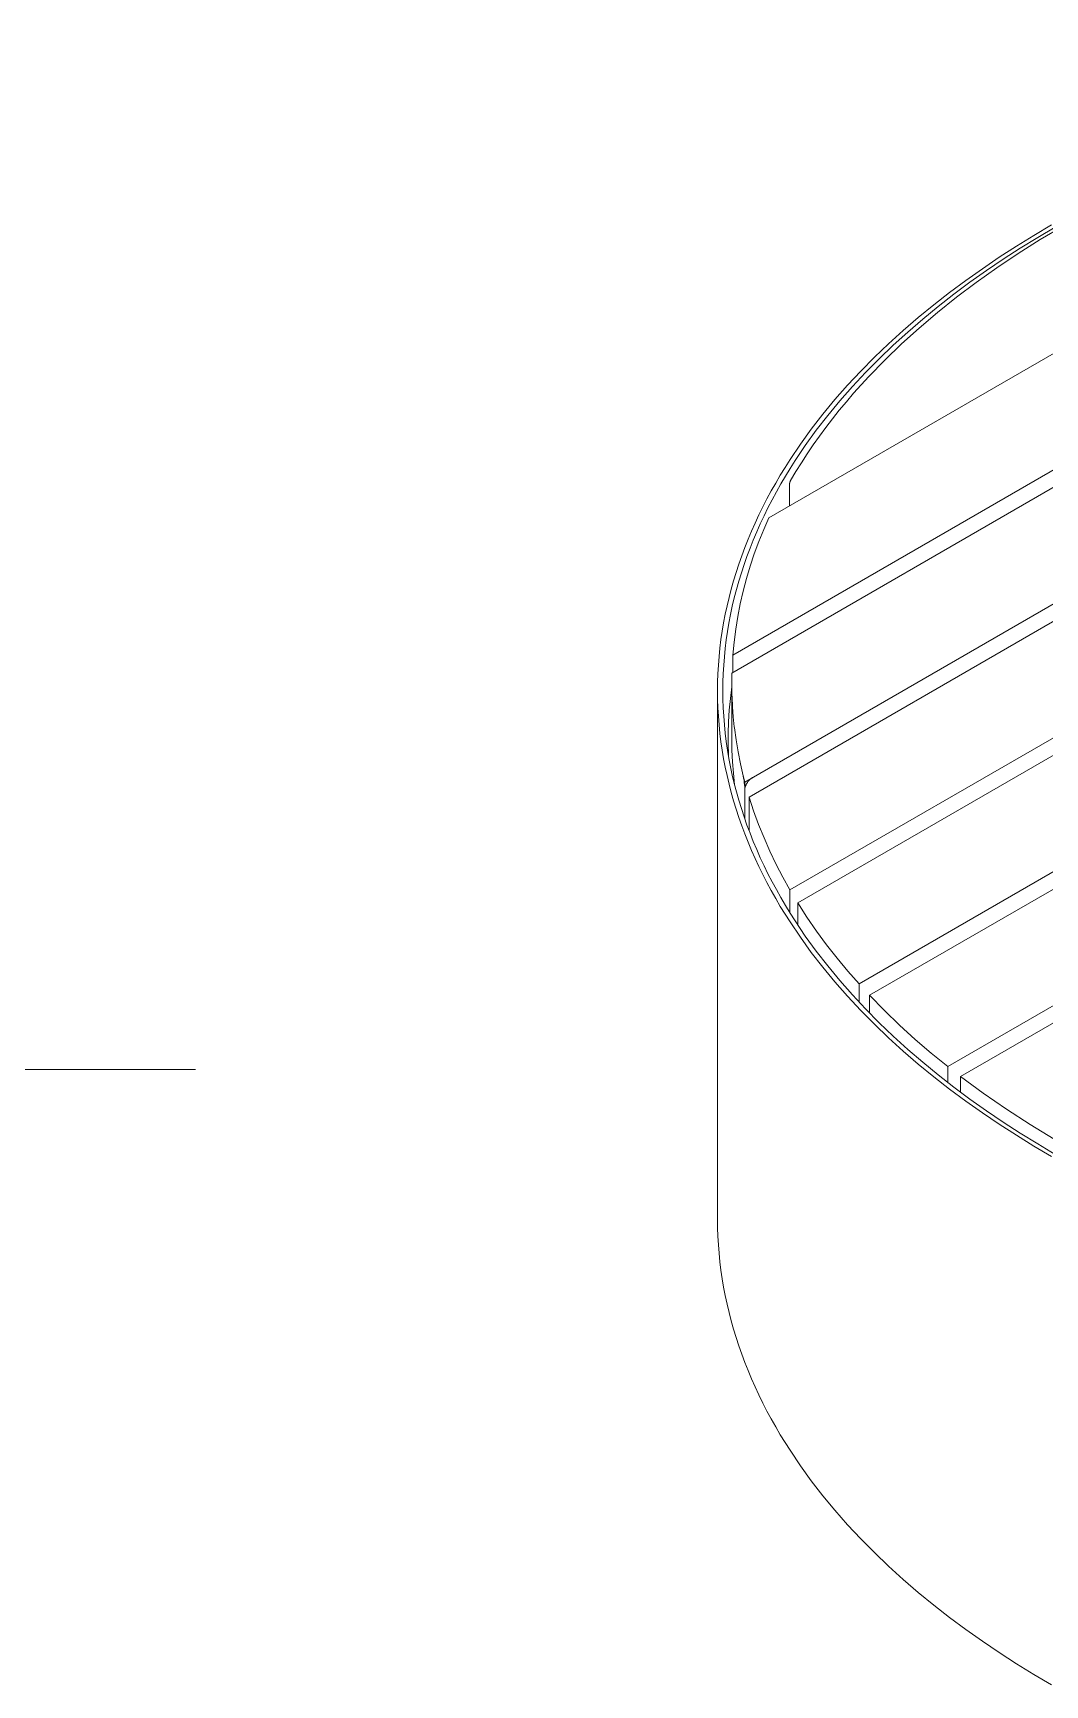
# Model space of a CAD drawing. Header units: inches. Extents: x 6 to 196, y 6 to 118.
# Drawn here: x 130.72 to 153.08, y 80.28 to 116.76 of the extents above; entities that cross this region are included whole.
import ezdxf

# ---------------------------------------------------------------- set-up
doc = ezdxf.new("R2010")
doc.units = ezdxf.units.IN
doc.layers.add('ZANO_R', color=7, linetype='Continuous', lineweight=0)

msp = doc.modelspace()

# ---------------------------------------------------------------- linework, layer by layer
at = {"layer": 'ZANO_R'}
for p, q in [((170.64246, 116.76197), (146.16261, 102.62853)), ((146.18319, 103.02616), (169.95373, 116.75009)), ((146.44683, 100.22096), (174.81248, 116.59788)), ((175.38584, 116.54316), (146.54161, 99.88993)), ((164.7022, 116.28977), (146.98048, 106.05813)), ((147.44518, 97.83995), (178.93651, 116.02148)), ((179.43276, 115.92224), (147.61706, 97.55344)), ((148.97169, 95.76388), (182.53238, 115.14015)), ((182.96811, 115.00598), (149.20408, 95.5123)), ((150.93177, 93.93813), (185.69467, 114.00849)), ((186.07789, 113.844), (151.21669, 93.71687)), ((152.8334, 112.29333), (153.22447, 112.52419)), ((152.91875, 112.2462), (153.30799, 112.47597)), ((152.97655, 112.20062), (153.4798, 112.49973)), ((152.06848, 111.81035), (152.4479, 112.05538)), ((152.15741, 111.76548), (152.53506, 112.00936)), ((152.4479, 112.05538), (152.8334, 112.29333)), ((152.48904, 111.89354), (152.97655, 112.20062)), ((152.53506, 112.00936), (152.91875, 112.2462)), ((151.69561, 111.55828), (152.06848, 111.81035)), ((151.7863, 111.51459), (152.15741, 111.76548)), ((152.01752, 111.57869), (152.48904, 111.89354)), ((150.97159, 111.0332), (151.32981, 111.29921)), ((151.32981, 111.29921), (151.69561, 111.55828)), ((151.42221, 111.25673), (151.7863, 111.51459)), ((151.56225, 111.25629), (152.01752, 111.57869)), ((150.62145, 110.76032), (150.97159, 111.0332)), ((150.70144, 110.58972), (151.12347, 110.92657)), ((150.71716, 110.72037), (151.06567, 110.99197)), ((151.06567, 110.99197), (151.42221, 111.25673)), ((151.12347, 110.92657), (151.56225, 111.25629)), ((150.27989, 110.48067), (150.62145, 110.76032)), ((150.29642, 110.24598), (150.70144, 110.58972)), ((150.37721, 110.44203), (150.71716, 110.72037)), ((149.62459, 109.90148), (149.94744, 110.19435)), ((149.90864, 109.89554), (150.29642, 110.24598)), ((149.94744, 110.19435), (150.27989, 110.48067)), ((150.04632, 110.15705), (150.37721, 110.44203)), ((149.31186, 109.6022), (149.62459, 109.90148)), ((149.41372, 109.56768), (149.72499, 109.86556)), ((149.53837, 109.53863), (149.90864, 109.89554)), ((149.72499, 109.86556), (150.04632, 110.15705)), ((149.00974, 109.29666), (149.31186, 109.6022)), ((149.11302, 109.26357), (149.41372, 109.56768)), ((149.18585, 109.17546), (149.53837, 109.53863)), ((148.71873, 108.98503), (149.00974, 109.29666)), ((148.82337, 108.9534), (149.11302, 109.26357)), ((149.01633, 108.9916), (149.18585, 109.17546)), ((148.4393, 108.66749), (148.71873, 108.98503)), ((148.54525, 108.63735), (148.82337, 108.9534)), ((148.69093, 108.61945), (148.85135, 108.80625)), ((148.85135, 108.80625), (149.01633, 108.9916)), ((148.17194, 108.34424), (148.4393, 108.66749)), ((148.27914, 108.31561), (148.54525, 108.63735)), ((148.38391, 108.24158), (148.5351, 108.43121)), ((148.5351, 108.43121), (148.69093, 108.61945)), ((147.67523, 107.68148), (147.9171, 108.01549)), ((147.78476, 107.65597), (148.0255, 107.98841)), ((147.9171, 108.01549), (148.17194, 108.34424)), ((148.0255, 107.98841), (148.27914, 108.31561)), ((148.09553, 107.8582), (148.23737, 108.05056)), ((148.23737, 108.05056), (148.38391, 108.24158)), ((147.44677, 107.34246), (147.67523, 107.68148)), ((147.55737, 107.31853), (147.78476, 107.65597)), ((147.82604, 107.46953), (147.95841, 107.66451)), ((147.95841, 107.66451), (148.09553, 107.8582)), ((147.33769, 107.17115), (147.44677, 107.34246)), ((147.4488, 107.14802), (147.55737, 107.31853)), ((147.57569, 107.07578), (147.69846, 107.27327)), ((147.69846, 107.27327), (147.82604, 107.46953)), ((147.1301, 106.82509), (147.23212, 106.99868)), ((147.23212, 106.99868), (147.33769, 107.17115)), ((147.24218, 106.80358), (147.34372, 106.97636)), ((147.34372, 106.97636), (147.4488, 107.14802)), ((147.45778, 106.87707), (147.57569, 107.07578)), ((146.9369, 106.47469), (147.03168, 106.65041)), ((147.03168, 106.65041), (147.1301, 106.82509)), ((147.04989, 106.45483), (147.14422, 106.62973)), ((147.14422, 106.62973), (147.24218, 106.80358)), ((147.43656, 106.79812), (147.43664, 106.80329)), ((147.43656, 106.32145), (147.43656, 106.79812)), ((147.43664, 106.80329), (147.43689, 106.80845)), ((147.43689, 106.80845), (147.43732, 106.8136)), ((147.43732, 106.8136), (147.43791, 106.81873)), ((147.43791, 106.81873), (147.43867, 106.82385)), ((147.43867, 106.82385), (147.4396, 106.82893)), ((147.4396, 106.82893), (147.44069, 106.83398)), ((147.44069, 106.83398), (147.44195, 106.83899)), ((147.44195, 106.83899), (147.44338, 106.84396)), ((147.44338, 106.84396), (147.44496, 106.84888)), ((147.44496, 106.84888), (147.44671, 106.85375)), ((147.44671, 106.85375), (147.44861, 106.85855)), ((147.44861, 106.85855), (147.45067, 106.86329)), ((147.45067, 106.86329), (147.45289, 106.86796)), ((147.45289, 106.86796), (147.45526, 106.87255)), ((147.45526, 106.87255), (147.45778, 106.87707)), ((146.75847, 106.12025), (146.84582, 106.29795)), ((146.84582, 106.29795), (146.9369, 106.47469)), ((146.87229, 106.10204), (146.95923, 106.27892)), ((146.95923, 106.27892), (147.04989, 106.45483)), ((146.59513, 105.76206), (146.67489, 105.9416)), ((146.67489, 105.9416), (146.75847, 106.12025)), ((146.70972, 105.74554), (146.78911, 105.92424)), ((146.86418, 105.79632), (146.75636, 105.5309)), ((146.78911, 105.92424), (146.87229, 106.10204)), ((146.98048, 106.05813), (146.86418, 105.79632)), ((146.4472, 105.40046), (146.51922, 105.58167)), ((146.51922, 105.58167), (146.59513, 105.76206)), ((146.56248, 105.38563), (146.63417, 105.56599)), ((146.63417, 105.56599), (146.70972, 105.74554)), ((146.75636, 105.5309), (146.65714, 105.26214)), ((146.31496, 105.03576), (146.3791, 105.21848)), ((146.3791, 105.21848), (146.4472, 105.40046)), ((146.43087, 105.02265), (146.49471, 105.2045)), ((146.49471, 105.2045), (146.56248, 105.38563)), ((146.65714, 105.26214), (146.56661, 104.99034)), ((146.19868, 104.66832), (146.25481, 104.85236)), ((146.25481, 104.85236), (146.31496, 105.03576)), ((146.31513, 104.65692), (146.371, 104.84011)), ((146.371, 104.84011), (146.43087, 105.02265)), ((146.48487, 104.71576), (146.41202, 104.43869)), ((146.56661, 104.99034), (146.48487, 104.71576)), ((146.09857, 104.29847), (146.14659, 104.48367)), ((146.14659, 104.48367), (146.19868, 104.66832)), ((146.21549, 104.28881), (146.26329, 104.47314)), ((146.26329, 104.47314), (146.31513, 104.65692)), ((146.41202, 104.43869), (146.34811, 104.15942)), ((146.01485, 103.92657), (146.05465, 104.11276)), ((146.05465, 104.11276), (146.09857, 104.29847)), ((146.13216, 103.91866), (146.17178, 104.10397)), ((146.17178, 104.10397), (146.21549, 104.28881)), ((146.34811, 104.15942), (146.29322, 103.87825)), ((145.94767, 103.55299), (145.97918, 103.73997)), ((145.97918, 103.73997), (146.01485, 103.92657)), ((146.06529, 103.54683), (146.09666, 103.73293)), ((146.09666, 103.73293), (146.13216, 103.91866)), ((146.29322, 103.87825), (146.24741, 103.59545)), ((145.89716, 103.1781), (145.92032, 103.36569)), ((145.92032, 103.36569), (145.94767, 103.55299)), ((146.01503, 103.17369), (146.03808, 103.3604)), ((146.03808, 103.3604), (146.06529, 103.54683)), ((146.21072, 103.31132), (146.18319, 103.02616)), ((146.24741, 103.59545), (146.21072, 103.31132)), ((145.86343, 102.80226), (145.8782, 102.99027)), ((145.8782, 102.99027), (145.89716, 103.1781)), ((145.98146, 102.79961), (145.99615, 102.98675)), ((145.99615, 102.98675), (146.01503, 103.17369)), ((146.18319, 102.64041), (146.18319, 103.02616)), ((145.84655, 102.42585), (145.85289, 102.6141)), ((145.85289, 102.6141), (145.86343, 102.80226)), ((145.96466, 102.42497), (145.97096, 102.61234)), ((145.97096, 102.61234), (145.98146, 102.79961)), ((146.16261, 102.62853), (146.15986, 102.4853)), ((145.84444, 102.23756), (145.84655, 102.42585)), ((145.84655, 102.04926), (145.84444, 102.23756)), ((145.84444, 90.56866), (145.84444, 102.23756)), ((145.96255, 102.23756), (145.96466, 102.42497)), ((145.96466, 102.05014), (145.96255, 102.23756)), ((146.12822, 102.06628), (146.15966, 102.32224)), ((146.15948, 102.43314), (146.15941, 102.40223)), ((146.15941, 102.40223), (146.15946, 102.36718)), ((146.15941, 102.23744), (146.15941, 102.3645)), ((146.15941, 101.17663), (146.15941, 102.23744)), ((146.15946, 102.36718), (146.15947, 102.3645)), ((146.15947, 102.3645), (146.15965, 102.3342)), ((146.15951, 102.43996), (146.15948, 102.43314)), ((146.15968, 102.46611), (146.15951, 102.43996)), ((146.15965, 102.3342), (146.15975, 102.32224)), ((146.15968, 102.46611), (146.15973, 102.47136)), ((146.15974, 102.47281), (146.15973, 102.47136)), ((146.15975, 102.32224), (146.15997, 102.30122)), ((146.15978, 102.47644), (146.15977, 102.47605)), ((146.15981, 102.4799), (146.1598, 102.47921)), ((146.15984, 102.48335), (146.15982, 102.48134)), ((146.15997, 102.30122), (146.16012, 102.28903)), ((146.16012, 102.28903), (146.16172, 102.20226)), ((146.16172, 102.20226), (146.16348, 102.13807)), ((145.85289, 101.86101), (145.84655, 102.04926)), ((145.86343, 101.67285), (145.85289, 101.86101)), ((145.97096, 101.86277), (145.96466, 102.05014)), ((145.98146, 101.6755), (145.97096, 101.86277)), ((146.08914, 101.55204), (146.10471, 101.80946)), ((146.10471, 101.80946), (146.12822, 102.06628)), ((146.16348, 102.13807), (146.16465, 102.1033)), ((146.16465, 102.1033), (146.16475, 102.10033)), ((146.16475, 102.10033), (146.17567, 101.87891)), ((146.17567, 101.87891), (146.19246, 101.65785)), ((145.8782, 101.48484), (145.86343, 101.67285)), ((145.89716, 101.29702), (145.8782, 101.48484)), ((145.99615, 101.48837), (145.98146, 101.6755)), ((146.01503, 101.30142), (145.99615, 101.48837)), ((146.08152, 101.29427), (146.08914, 101.55204)), ((146.19246, 101.65785), (146.21513, 101.43732)), ((146.21513, 101.43732), (146.217, 101.42129)), ((146.217, 101.42129), (146.25294, 101.15405)), ((145.92032, 101.10943), (145.89716, 101.29702)), ((145.94767, 100.92212), (145.92032, 101.10943)), ((146.03808, 101.11471), (146.01503, 101.30142)), ((146.06529, 100.92829), (146.03808, 101.11471)), ((146.08067, 101.17663), (146.08067, 101.0802)), ((146.08067, 101.0802), (146.08513, 100.80777)), ((146.08187, 101.03638), (146.08152, 101.29427)), ((146.15941, 101.17663), (146.16332, 100.9224)), ((146.25294, 101.15405), (146.29726, 100.88806)), ((145.97918, 100.73514), (145.94767, 100.92212)), ((146.01485, 100.54854), (145.97918, 100.73514)), ((146.09666, 100.74218), (146.06529, 100.92829)), ((146.09019, 100.77862), (146.08187, 101.03638)), ((146.13216, 100.55646), (146.09666, 100.74218)), ((146.16332, 100.9224), (146.17498, 100.66841)), ((146.29726, 100.88806), (146.34992, 100.62361)), ((146.05465, 100.36236), (146.01485, 100.54854)), ((146.09857, 100.17664), (146.05465, 100.36236)), ((146.17178, 100.37115), (146.13216, 100.55646)), ((146.21549, 100.1863), (146.17178, 100.37115)), ((146.17498, 100.66841), (146.1944, 100.41489)), ((146.1944, 100.41489), (146.22154, 100.16208)), ((146.34992, 100.62361), (146.41088, 100.36094)), ((146.41088, 100.36094), (146.44683, 100.22096)), ((146.41204, 100.35616), (146.42173, 100.30827)), ((146.14659, 99.99144), (146.09857, 100.17664)), ((146.19868, 99.8068), (146.14659, 99.99144)), ((146.26329, 100.00197), (146.21549, 100.1863)), ((146.31513, 99.81819), (146.26329, 100.00197)), ((146.42173, 100.30827), (146.42986, 100.26009)), ((146.42986, 100.26009), (146.43645, 100.21168)), ((146.43645, 100.21168), (146.44147, 100.16308)), ((146.44147, 100.16308), (146.44492, 100.11434)), ((146.44492, 100.11434), (146.44681, 100.06552)), ((146.44683, 100.06023), (146.44683, 100.22096)), ((146.44683, 100.06023), (146.4469, 100.0648)), ((146.44683, 99.40586), (146.44683, 100.06023)), ((146.4469, 100.0648), (146.4471, 100.06936)), ((146.4471, 100.06936), (146.44742, 100.07387)), ((146.44742, 100.07387), (146.44743, 100.07402)), ((146.44743, 100.07402), (146.44788, 100.07853)), ((146.44788, 100.07853), (146.4479, 100.07874)), ((146.4479, 100.07874), (146.44874, 100.0852)), ((146.44874, 100.0852), (146.4498, 100.09164)), ((146.4498, 100.09164), (146.45106, 100.09804)), ((146.45106, 100.09804), (146.45292, 100.10601)), ((146.45292, 100.10601), (146.45504, 100.11392)), ((146.45504, 100.11392), (146.4574, 100.12175)), ((146.4574, 100.12175), (146.46002, 100.12951)), ((146.46002, 100.12951), (146.46288, 100.13718)), ((146.46288, 100.13718), (146.46646, 100.14598)), ((146.46646, 100.14598), (146.4703, 100.15467)), ((146.4703, 100.15467), (146.47438, 100.16325)), ((146.47438, 100.16325), (146.47872, 100.1717)), ((146.47872, 100.1717), (146.48115, 100.1762)), ((146.48115, 100.1762), (146.48129, 100.17647)), ((146.48129, 100.17647), (146.4838, 100.18095)), ((146.4838, 100.18095), (146.49031, 100.19195)), ((146.49031, 100.19195), (146.49718, 100.20273)), ((146.49718, 100.20273), (146.50441, 100.21327)), ((146.50441, 100.21327), (146.51063, 100.22179)), ((146.51063, 100.22179), (146.51708, 100.23015)), ((146.51708, 100.23015), (146.52374, 100.23834)), ((146.52374, 100.23834), (146.53062, 100.24636)), ((146.53062, 100.24636), (146.53988, 100.25653)), ((146.53988, 100.25653), (146.54949, 100.26638)), ((146.54949, 100.26638), (146.55944, 100.27589)), ((146.55944, 100.27589), (146.56665, 100.28239)), ((146.56665, 100.28239), (146.57403, 100.28869)), ((146.57403, 100.28869), (146.58158, 100.2948)), ((146.58158, 100.2948), (146.58929, 100.30071)), ((146.5893, 100.3007), (146.59309, 100.30348)), ((146.59308, 100.30349), (146.60058, 100.30875)), ((146.60058, 100.30875), (146.60823, 100.31379)), ((146.60823, 100.31379), (146.61601, 100.3186)), ((146.25481, 99.62275), (146.19868, 99.8068)), ((146.31496, 99.43935), (146.25481, 99.62275)), ((146.371, 99.63501), (146.31513, 99.81819)), ((146.43087, 99.45247), (146.371, 99.63501)), ((146.54161, 99.88993), (146.64178, 99.58526)), ((146.54161, 99.88993), (146.54161, 99.73321)), ((146.54161, 99.73121), (146.54161, 99.14409)), ((146.3791, 99.25664), (146.31496, 99.43935)), ((146.4472, 99.07466), (146.3791, 99.25664)), ((146.49471, 99.27061), (146.43087, 99.45247)), ((146.56248, 99.08948), (146.49471, 99.27061)), ((146.64178, 99.58526), (146.7518, 99.28401)), ((146.7518, 99.28401), (146.87155, 98.98648)), ((146.51922, 98.89345), (146.4472, 99.07466)), ((146.59513, 98.71305), (146.51922, 98.89345)), ((146.63417, 98.90912), (146.56248, 99.08948)), ((146.70972, 98.72957), (146.63417, 98.90912)), ((146.87155, 98.98648), (147.0009, 98.69301)), ((146.67489, 98.53351), (146.59513, 98.71305)), ((146.75847, 98.35487), (146.67489, 98.53351)), ((146.78911, 98.55088), (146.70972, 98.72957)), ((146.87229, 98.37307), (146.78911, 98.55088)), ((147.0009, 98.69301), (147.13972, 98.40389)), ((146.84582, 98.17716), (146.75847, 98.35487)), ((146.9369, 98.00042), (146.84582, 98.17716)), ((146.95923, 98.19619), (146.87229, 98.37307)), ((147.04989, 98.02029), (146.95923, 98.19619)), ((147.13972, 98.40389), (147.28787, 98.11944)), ((147.03168, 97.8247), (146.9369, 98.00042)), ((147.1301, 97.65003), (147.03168, 97.8247)), ((147.14422, 97.84539), (147.04989, 98.02029)), ((147.24218, 97.67153), (147.14422, 97.84539)), ((147.28787, 98.11944), (147.44518, 97.83995)), ((147.44518, 97.3329), (147.44518, 97.83995)), ((147.23212, 97.47644), (147.1301, 97.65003)), ((147.33769, 97.30397), (147.23212, 97.47644)), ((147.34372, 97.49875), (147.24218, 97.67153)), ((147.4488, 97.32709), (147.34372, 97.49875)), ((147.61706, 97.55344), (147.82032, 97.23883)), ((147.61706, 97.55344), (147.61706, 97.06555)), ((147.44677, 97.13265), (147.33769, 97.30397)), ((147.67523, 96.79363), (147.44677, 97.13265)), ((147.55737, 97.15658), (147.4488, 97.32709)), ((147.78476, 96.81915), (147.55737, 97.15658)), ((147.82032, 97.23883), (148.03283, 96.9304)), ((147.9171, 96.45962), (147.67523, 96.79363)), ((148.0255, 96.48671), (147.78476, 96.81915)), ((148.03283, 96.9304), (148.25443, 96.62842)), ((148.17194, 96.13088), (147.9171, 96.45962)), ((148.27914, 96.1595), (148.0255, 96.48671)), ((148.25443, 96.62842), (148.48491, 96.33317)), ((148.48491, 96.33317), (148.72406, 96.04491)), ((148.4393, 95.80763), (148.17194, 96.13088)), ((148.54525, 95.83777), (148.27914, 96.1595)), ((148.72406, 96.04491), (148.97169, 95.76388)), ((148.71873, 95.49008), (148.4393, 95.80763)), ((148.82337, 95.52171), (148.54525, 95.83777)), ((148.97169, 95.36063), (148.97169, 95.76388)), ((149.00974, 95.17845), (148.71873, 95.49008)), ((149.11302, 95.21154), (148.82337, 95.52171)), ((149.20408, 95.5123), (149.53133, 95.17796)), ((149.20408, 95.5123), (149.20408, 95.11762)), ((149.31186, 94.87291), (149.00974, 95.17845)), ((149.41372, 94.90743), (149.11302, 95.21154)), ((149.62459, 94.57363), (149.31186, 94.87291)), ((149.72499, 94.60955), (149.41372, 94.90743)), ((149.53133, 95.17796), (149.868, 94.85311)), ((149.868, 94.85311), (150.21382, 94.53801)), ((149.94744, 94.28076), (149.62459, 94.57363)), ((150.04632, 94.31806), (149.72499, 94.60955)), ((150.21382, 94.53801), (150.56851, 94.23294)), ((150.27989, 93.99444), (149.94744, 94.28076)), ((150.37721, 94.03308), (150.04632, 94.31806)), ((150.56851, 94.23294), (150.93177, 93.93813)), ((150.62145, 93.71479), (150.27989, 93.99444)), ((150.71716, 93.75474), (150.37721, 94.03308)), ((151.06567, 93.48315), (150.71716, 93.75474)), ((150.93177, 93.58593), (150.93177, 93.93813)), ((150.97159, 93.44192), (150.62145, 93.71479)), ((151.32981, 93.17591), (150.97159, 93.44192)), ((151.42221, 93.21838), (151.06567, 93.48315)), ((151.21669, 93.71687), (151.71717, 93.34909)), ((151.21669, 93.71687), (151.21669, 93.55915)), ((151.21673, 93.55915), (151.21669, 93.55614)), ((151.21669, 93.55614), (151.21669, 93.36946)), ((151.69561, 92.91683), (151.32981, 93.17591)), ((151.7863, 92.96053), (151.42221, 93.21838)), ((151.71717, 93.34909), (152.22834, 92.99632)), ((152.06848, 92.66476), (151.69561, 92.91683)), ((152.15741, 92.70963), (151.7863, 92.96053)), ((152.4479, 92.41973), (152.06848, 92.66476)), ((152.53506, 92.46575), (152.15741, 92.70963)), ((152.22834, 92.99632), (152.74975, 92.65886)), ((152.8334, 92.18178), (152.4479, 92.41973)), ((152.91875, 92.22892), (152.53506, 92.46575)), ((152.74975, 92.65886), (153.28095, 92.33702)), ((153.22447, 91.95092), (152.8334, 92.18178)), ((153.30799, 91.99914), (152.91875, 92.22892)), ((145.84444, 90.56866), (145.84655, 90.38036)), ((145.84655, 90.38036), (145.85289, 90.19211)), ((145.85289, 90.19211), (145.86343, 90.00396)), ((145.86343, 90.00396), (145.8782, 89.81594)), ((145.8782, 89.81594), (145.89716, 89.62812)), ((145.89716, 89.62812), (145.92032, 89.44053)), ((145.92032, 89.44053), (145.94767, 89.25322)), ((145.94767, 89.25322), (145.97918, 89.06624)), ((145.97918, 89.06624), (146.01485, 88.87964)), ((146.01485, 88.87964), (146.05465, 88.69346)), ((146.05465, 88.69346), (146.09857, 88.50775)), ((146.09857, 88.50775), (146.14659, 88.32254)), ((146.14659, 88.32254), (146.19868, 88.1379)), ((146.19868, 88.1379), (146.25481, 87.95385)), ((146.25481, 87.95385), (146.31496, 87.77045)), ((146.31496, 87.77045), (146.3791, 87.58774)), ((146.3791, 87.58774), (146.4472, 87.40576)), ((146.4472, 87.40576), (146.51922, 87.22455)), ((146.51922, 87.22455), (146.59513, 87.04415)), ((146.59513, 87.04415), (146.67489, 86.86461)), ((146.67489, 86.86461), (146.75847, 86.68597)), ((146.75847, 86.68597), (146.84582, 86.50826)), ((146.84582, 86.50826), (146.9369, 86.33153)), ((146.9369, 86.33153), (147.03168, 86.1558)), ((147.03168, 86.1558), (147.1301, 85.98113)), ((147.1301, 85.98113), (147.23212, 85.80754)), ((147.23212, 85.80754), (147.33769, 85.63507)), ((147.33769, 85.63507), (147.44677, 85.46376)), ((147.44677, 85.46376), (147.67523, 85.12473)), ((147.67523, 85.12473), (147.9171, 84.79072)), ((147.9171, 84.79072), (148.17194, 84.46198)), ((148.17194, 84.46198), (148.4393, 84.13873)), ((148.4393, 84.13873), (148.71873, 83.82119)), ((148.71873, 83.82119), (149.00974, 83.50955)), ((149.00974, 83.50955), (149.31186, 83.20401)), ((149.31186, 83.20401), (149.62459, 82.90473)), ((149.62459, 82.90473), (149.94744, 82.61186)), ((149.94744, 82.61186), (150.27989, 82.32554)), ((150.27989, 82.32554), (150.62145, 82.0459)), ((150.62145, 82.0459), (150.97159, 81.77302)), ((150.97159, 81.77302), (151.32981, 81.50701)), ((151.32981, 81.50701), (151.69561, 81.24794)), ((151.69561, 81.24794), (152.06848, 80.99586)), ((152.06848, 80.99586), (152.4479, 80.75083)), ((152.4479, 80.75083), (152.8334, 80.51288)), ((152.8334, 80.51288), (153.22447, 80.28203))]:
    msp.add_line(p, q, dxfattribs=at)
msp.add_lwpolyline([(134.31264, 93.8761), (71.19194, 93.8761)], dxfattribs=at)

doc.saveas('drawing.dxf')
